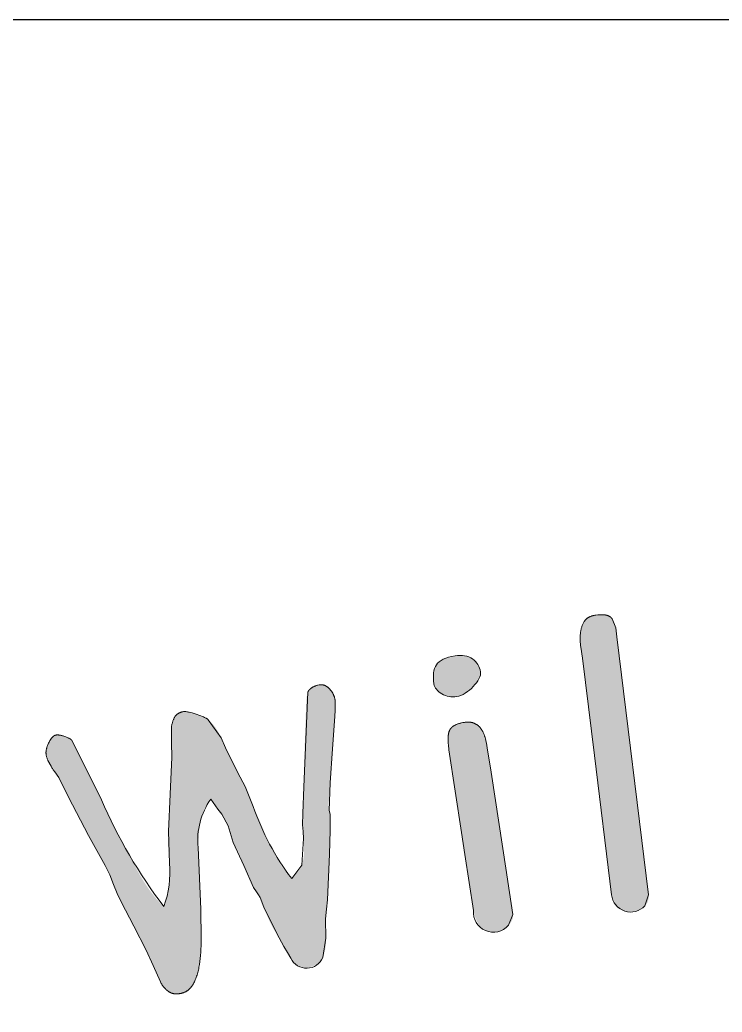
# Model space of a CAD drawing. Header units: millimetres. Extents: x 0 to 118, y 0 to 92.
# Drawn here: x 29.68 to 47.07, y 67.73 to 92.3 of the extents above; entities that cross this region are included whole.
import ezdxf

# ---------------------------------------------------------------- set-up
doc = ezdxf.new("R2010")
doc.units = ezdxf.units.MM
doc.header["$MEASUREMENT"] = 0
doc.layers.add('Default', color=178, linetype='Continuous', true_color=0x000000)

msp = doc.modelspace()

# ---------------------------------------------------------------- hatches: boundary and pattern name
at = {"layer": 'Default'}
for points in [[(45.156, 70.363), (45.149, 70.356), (45.142, 70.349), (45.135, 70.343), (45.128, 70.337), (45.12, 70.33), (45.113, 70.324), (45.105, 70.319), (45.097, 70.313), (45.088, 70.308), (45.08, 70.302), (45.071, 70.297), (45.062, 70.292), (45.053, 70.288), (45.044, 70.283), (45.035, 70.278), (45.025, 70.274), (45.015, 70.27), (45.006, 70.266), (44.995, 70.262), (44.985, 70.259), (44.975, 70.255), (44.964, 70.252), (44.953, 70.249), (44.942, 70.246), (44.931, 70.243), (44.919, 70.24), (44.896, 70.236), (44.872, 70.232), (44.847, 70.228), (44.822, 70.225), (44.81, 70.224), (44.797, 70.224), (44.785, 70.223), (44.773, 70.223), (44.761, 70.223), (44.749, 70.223), (44.738, 70.223), (44.726, 70.224), (44.715, 70.225), (44.703, 70.226), (44.692, 70.227), (44.681, 70.229), (44.67, 70.23), (44.659, 70.232), (44.649, 70.234), (44.638, 70.237), (44.627, 70.24), (44.617, 70.242), (44.607, 70.245), (44.597, 70.249), (44.586, 70.252), (44.577, 70.256), (44.567, 70.26), (44.557, 70.264), (44.547, 70.269), (44.538, 70.273), (44.528, 70.278), (44.519, 70.283), (44.51, 70.289), (44.501, 70.294), (44.492, 70.3), (44.488, 70.303), (44.483, 70.306), (44.479, 70.31), (44.475, 70.313), (44.471, 70.316), (44.467, 70.32), (44.463, 70.323), (44.459, 70.327), (44.455, 70.33), (44.451, 70.334), (44.443, 70.342), (44.436, 70.35), (44.429, 70.358), (44.422, 70.367), (44.415, 70.376), (44.409, 70.385), (44.403, 70.394), (44.397, 70.404), (44.391, 70.415), (44.385, 70.425), (44.38, 70.436), (44.375, 70.447), (44.37, 70.458), (44.365, 70.47), (44.361, 70.482), (44.357, 70.494), (44.353, 70.507), (44.349, 70.52), (44.345, 70.533), (44.342, 70.547), (44.339, 70.561), (44.336, 70.575), (44.333, 70.59), (44.331, 70.604), (44.327, 70.635), (44.327, 70.635), (43.904, 74.082), (43.904, 74.082), (43.608, 76.494), (43.592, 76.616), (43.568, 76.767), (43.563, 76.809), (43.558, 76.85), (43.555, 76.892), (43.553, 76.934), (43.552, 76.976), (43.552, 77.018), (43.554, 77.061), (43.558, 77.104), (43.56, 77.125), (43.562, 77.146), (43.565, 77.166), (43.569, 77.186), (43.573, 77.206), (43.578, 77.226), (43.583, 77.245), (43.589, 77.264), (43.595, 77.283), (43.602, 77.301), (43.609, 77.319), (43.617, 77.337), (43.625, 77.354), (43.634, 77.371), (43.643, 77.388), (43.653, 77.405), (43.658, 77.413), (43.664, 77.421), (43.669, 77.428), (43.675, 77.436), (43.681, 77.443), (43.688, 77.45), (43.694, 77.457), (43.701, 77.463), (43.708, 77.47), (43.715, 77.476), (43.723, 77.482), (43.731, 77.488), (43.739, 77.493), (43.747, 77.499), (43.755, 77.504), (43.764, 77.509), (43.773, 77.514), (43.782, 77.518), (43.792, 77.522), (43.801, 77.527), (43.811, 77.531), (43.821, 77.534), (43.832, 77.538), (43.842, 77.541), (43.853, 77.544), (43.864, 77.547), (43.876, 77.55), (43.887, 77.552), (43.899, 77.555), (43.911, 77.557), (43.923, 77.558), (43.936, 77.56), (43.985, 77.565), (44.03, 77.569), (44.051, 77.57), (44.071, 77.571), (44.091, 77.571), (44.109, 77.571), (44.127, 77.57), (44.144, 77.569), (44.16, 77.567), (44.167, 77.567), (44.175, 77.566), (44.182, 77.564), (44.189, 77.563), (44.196, 77.562), (44.202, 77.56), (44.208, 77.559), (44.215, 77.557), (44.22, 77.555), (44.226, 77.553), (44.237, 77.549), (44.247, 77.545), (44.257, 77.541), (44.262, 77.538), (44.267, 77.536), (44.271, 77.534), (44.276, 77.531), (44.28, 77.529), (44.284, 77.526), (44.288, 77.524), (44.292, 77.521), (44.296, 77.518), (44.3, 77.516), (44.304, 77.513), (44.307, 77.51), (44.311, 77.507), (44.314, 77.504), (44.317, 77.501), (44.32, 77.498), (44.323, 77.495), (44.326, 77.492), (44.329, 77.489), (44.332, 77.486), (44.334, 77.483), (44.337, 77.479), (44.339, 77.476), (44.341, 77.473), (44.343, 77.469), (44.345, 77.466), (44.35, 77.46), (44.354, 77.454), (44.358, 77.449), (44.362, 77.443), (44.366, 77.437), (44.37, 77.431), (44.374, 77.425), (44.378, 77.419), (44.381, 77.413), (44.385, 77.406), (44.388, 77.4), (44.391, 77.394), (44.394, 77.387), (44.397, 77.38), (44.4, 77.374), (44.403, 77.367), (44.405, 77.36), (44.408, 77.353), (44.413, 77.339), (44.417, 77.324), (44.421, 77.31), (44.425, 77.295), (44.428, 77.279), (44.43, 77.263), (44.433, 77.247), (44.46, 77.021), (44.46, 77.021), (45.243, 70.639), (45.244, 70.628), (45.245, 70.618), (45.246, 70.608), (45.246, 70.598), (45.246, 70.588), (45.246, 70.578), (45.246, 70.568), (45.245, 70.559), (45.244, 70.549), (45.243, 70.54), (45.242, 70.531), (45.24, 70.522), (45.238, 70.513), (45.236, 70.504), (45.234, 70.495), (45.231, 70.486), (45.229, 70.478), (45.225, 70.469), (45.222, 70.461), (45.219, 70.453), (45.215, 70.445), (45.211, 70.437), (45.206, 70.429), (45.202, 70.421), (45.197, 70.413), (45.192, 70.406), (45.187, 70.398), (45.181, 70.391), (45.175, 70.384), (45.169, 70.377), (45.163, 70.369)], [(41.045, 75.984), (41.038, 75.972), (41.031, 75.96), (41.024, 75.948), (41.017, 75.935), (41.009, 75.923), (41.001, 75.911), (40.993, 75.899), (40.984, 75.887), (40.975, 75.875), (40.966, 75.863), (40.947, 75.84), (40.926, 75.816), (40.904, 75.793), (40.882, 75.77), (40.859, 75.748), (40.835, 75.727), (40.81, 75.706), (40.785, 75.686), (40.759, 75.666), (40.733, 75.648), (40.705, 75.629), (40.692, 75.621), (40.678, 75.612), (40.665, 75.605), (40.651, 75.597), (40.638, 75.59), (40.625, 75.584), (40.612, 75.578), (40.599, 75.572), (40.586, 75.567), (40.574, 75.562), (40.561, 75.558), (40.549, 75.554), (40.537, 75.551), (40.524, 75.548), (40.512, 75.545), (40.501, 75.543), (40.488, 75.542), (40.475, 75.54), (40.463, 75.539), (40.451, 75.538), (40.438, 75.537), (40.426, 75.536), (40.414, 75.536), (40.402, 75.536), (40.39, 75.536), (40.377, 75.537), (40.365, 75.538), (40.354, 75.539), (40.342, 75.54), (40.33, 75.542), (40.318, 75.543), (40.306, 75.545), (40.295, 75.548), (40.283, 75.55), (40.272, 75.553), (40.26, 75.556), (40.249, 75.56), (40.237, 75.563), (40.226, 75.567), (40.215, 75.571), (40.203, 75.575), (40.192, 75.58), (40.181, 75.585), (40.17, 75.59), (40.159, 75.595), (40.148, 75.601), (40.137, 75.607), (40.127, 75.613), (40.116, 75.619), (40.106, 75.626), (40.095, 75.632), (40.086, 75.639), (40.076, 75.646), (40.067, 75.652), (40.058, 75.659), (40.049, 75.666), (40.041, 75.673), (40.033, 75.68), (40.025, 75.687), (40.018, 75.695), (40.011, 75.702), (40.004, 75.709), (39.998, 75.717), (39.991, 75.724), (39.985, 75.732), (39.98, 75.74), (39.974, 75.747), (39.969, 75.755), (39.965, 75.763), (39.96, 75.771), (39.956, 75.779), (39.952, 75.788), (39.948, 75.796), (39.945, 75.804), (39.942, 75.813), (39.94, 75.821), (39.937, 75.83), (39.935, 75.838), (39.933, 75.847), (39.932, 75.856), (39.926, 75.894), (39.922, 75.931), (39.919, 75.966), (39.918, 76.001), (39.917, 76.018), (39.917, 76.035), (39.918, 76.051), (39.918, 76.067), (39.919, 76.083), (39.92, 76.098), (39.921, 76.114), (39.923, 76.129), (39.925, 76.143), (39.928, 76.158), (39.93, 76.172), (39.933, 76.186), (39.936, 76.2), (39.94, 76.213), (39.944, 76.226), (39.948, 76.239), (39.952, 76.251), (39.957, 76.264), (39.962, 76.276), (39.968, 76.287), (39.973, 76.299), (39.979, 76.31), (39.986, 76.321), (39.992, 76.332), (39.996, 76.337), (39.999, 76.342), (40.003, 76.347), (40.007, 76.352), (40.01, 76.357), (40.014, 76.362), (40.019, 76.367), (40.023, 76.372), (40.027, 76.377), (40.032, 76.381), (40.036, 76.386), (40.041, 76.391), (40.046, 76.395), (40.051, 76.4), (40.056, 76.404), (40.061, 76.408), (40.072, 76.417), (40.083, 76.425), (40.095, 76.434), (40.108, 76.442), (40.12, 76.449), (40.134, 76.457), (40.147, 76.464), (40.161, 76.471), (40.176, 76.478), (40.191, 76.485), (40.207, 76.491), (40.223, 76.497), (40.24, 76.503), (40.257, 76.509), (40.274, 76.514), (40.293, 76.52), (40.33, 76.53), (40.37, 76.539), (40.411, 76.547), (40.455, 76.554), (40.471, 76.556), (40.487, 76.558), (40.502, 76.56), (40.518, 76.561), (40.534, 76.563), (40.549, 76.563), (40.564, 76.564), (40.579, 76.564), (40.594, 76.564), (40.608, 76.563), (40.623, 76.563), (40.637, 76.562), (40.651, 76.56), (40.665, 76.558), (40.679, 76.556), (40.692, 76.554), (40.706, 76.551), (40.719, 76.549), (40.732, 76.545), (40.745, 76.542), (40.757, 76.538), (40.77, 76.534), (40.782, 76.529), (40.794, 76.524), (40.806, 76.519), (40.818, 76.514), (40.829, 76.508), (40.841, 76.502), (40.852, 76.496), (40.863, 76.489), (40.874, 76.482), (40.885, 76.475), (40.895, 76.467), (40.905, 76.459), (40.915, 76.452), (40.925, 76.443), (40.934, 76.435), (40.943, 76.427), (40.952, 76.419), (40.961, 76.41), (40.969, 76.401), (40.977, 76.392), (40.985, 76.383), (40.992, 76.374), (41, 76.364), (41.007, 76.355), (41.013, 76.345), (41.02, 76.335), (41.026, 76.325), (41.032, 76.315), (41.037, 76.304), (41.043, 76.294), (41.048, 76.283), (41.052, 76.272), (41.057, 76.261), (41.061, 76.25), (41.065, 76.238), (41.069, 76.227), (41.072, 76.215), (41.075, 76.203), (41.078, 76.191), (41.081, 76.179), (41.083, 76.167), (41.085, 76.154), (41.086, 76.15), (41.086, 76.145), (41.087, 76.141), (41.087, 76.136), (41.087, 76.131), (41.087, 76.127), (41.087, 76.122), (41.087, 76.117), (41.086, 76.112), (41.086, 76.107), (41.085, 76.102), (41.085, 76.097), (41.084, 76.092), (41.083, 76.087), (41.082, 76.081), (41.081, 76.076), (41.079, 76.071), (41.078, 76.065), (41.076, 76.06), (41.075, 76.055), (41.071, 76.043), (41.067, 76.032), (41.062, 76.02), (41.057, 76.009), (41.051, 75.997)], [(37.479, 75.052), (37.456, 74.676), (37.361, 73.412), (37.336, 73.071), (37.324, 72.859), (37.324, 72.853), (37.324, 72.847), (37.324, 72.84), (37.325, 72.833), (37.325, 72.825), (37.326, 72.818), (37.327, 72.802), (37.33, 72.785), (37.332, 72.767), (37.336, 72.748), (37.34, 72.728), (37.34, 72.728), (37.36, 72.634), (37.362, 72.554), (37.363, 72.459), (37.361, 72.225), (37.349, 71.641), (37.293, 70.515), (37.293, 70.485), (37.292, 70.455), (37.29, 70.425), (37.288, 70.395), (37.284, 70.365), (37.28, 70.336), (37.275, 70.307), (37.27, 70.278), (37.264, 70.249), (37.259, 70.22), (37.255, 70.19), (37.251, 70.161), (37.249, 70.131), (37.247, 70.101), (37.246, 70.071), (37.246, 70.041), (37.256, 69.559), (37.257, 69.527), (37.257, 69.495), (37.257, 69.463), (37.256, 69.432), (37.254, 69.401), (37.251, 69.37), (37.247, 69.34), (37.243, 69.31), (37.238, 69.28), (37.232, 69.251), (37.225, 69.222), (37.217, 69.194), (37.209, 69.166), (37.2, 69.138), (37.19, 69.111), (37.177, 69.078), (37.174, 69.072), (37.172, 69.067), (37.169, 69.061), (37.166, 69.056), (37.164, 69.05), (37.161, 69.045), (37.158, 69.039), (37.155, 69.034), (37.151, 69.029), (37.148, 69.024), (37.144, 69.018), (37.141, 69.013), (37.137, 69.008), (37.133, 69.003), (37.13, 68.999), (37.126, 68.994), (37.121, 68.989), (37.117, 68.984), (37.113, 68.98), (37.108, 68.975), (37.104, 68.971), (37.099, 68.966), (37.094, 68.962), (37.09, 68.957), (37.085, 68.953), (37.074, 68.945), (37.064, 68.937), (37.052, 68.929), (37.041, 68.921), (37.029, 68.914), (37.016, 68.907), (37.003, 68.9), (36.99, 68.893), (36.976, 68.887), (36.962, 68.88), (36.948, 68.874), (36.933, 68.869), (36.917, 68.863), (36.901, 68.858), (36.885, 68.853), (36.868, 68.848), (36.851, 68.844), (36.833, 68.84), (36.815, 68.836), (36.798, 68.832), (36.789, 68.831), (36.781, 68.83), (36.772, 68.829), (36.764, 68.828), (36.756, 68.827), (36.747, 68.827), (36.739, 68.826), (36.731, 68.826), (36.724, 68.826), (36.716, 68.826), (36.708, 68.826), (36.7, 68.827), (36.693, 68.827), (36.685, 68.828), (36.678, 68.829), (36.67, 68.83), (36.663, 68.832), (36.656, 68.833), (36.649, 68.835), (36.642, 68.837), (36.635, 68.839), (36.628, 68.841), (36.621, 68.844), (36.615, 68.846), (36.608, 68.849), (36.602, 68.852), (36.595, 68.855), (36.589, 68.858), (36.583, 68.861), (36.577, 68.865), (36.57, 68.869), (36.564, 68.873), (36.558, 68.877), (36.552, 68.881), (36.546, 68.885), (36.54, 68.89), (36.534, 68.895), (36.528, 68.899), (36.516, 68.91), (36.504, 68.92), (36.492, 68.932), (36.48, 68.944), (36.468, 68.957), (36.457, 68.97), (36.445, 68.984), (36.434, 68.999), (36.422, 69.014), (36.411, 69.03), (36.399, 69.047), (36.388, 69.064), (36.303, 69.205), (36.258, 69.281), (36.236, 69.319), (36.215, 69.358), (36.196, 69.402), (36.176, 69.445), (36.155, 69.487), (36.134, 69.527), (36.111, 69.566), (36.088, 69.604), (36.064, 69.64), (36.038, 69.675), (36.021, 69.699), (36.005, 69.723), (35.989, 69.747), (35.973, 69.772), (35.959, 69.796), (35.944, 69.821), (35.931, 69.845), (35.918, 69.87), (35.892, 69.921), (35.866, 69.976), (35.841, 70.033), (35.815, 70.093), (35.722, 70.331), (35.63, 70.568), (35.591, 70.633), (35.586, 70.642), (35.581, 70.65), (35.575, 70.659), (35.568, 70.668), (35.554, 70.688), (35.539, 70.708), (35.53, 70.719), (35.522, 70.73), (35.513, 70.743), (35.504, 70.756), (35.486, 70.784), (35.467, 70.815), (35.429, 70.886), (35.393, 70.956), (35.359, 71.026), (35.327, 71.095), (35.298, 71.163), (35.27, 71.23), (35.246, 71.297), (35.223, 71.363), (35.2, 71.43), (35.174, 71.498), (35.146, 71.567), (35.115, 71.637), (35.081, 71.709), (35.044, 71.782), (35.004, 71.857), (34.962, 71.932), (34.96, 71.935), (34.958, 71.938), (34.956, 71.941), (34.954, 71.944), (34.952, 71.948), (34.95, 71.951), (34.948, 71.955), (34.946, 71.959), (34.944, 71.963), (34.942, 71.967), (34.938, 71.976), (34.934, 71.986), (34.93, 71.996), (34.927, 72.007), (34.923, 72.019), (34.919, 72.031), (34.916, 72.044), (34.909, 72.072), (34.873, 72.238), (34.869, 72.255), (34.864, 72.271), (34.86, 72.287), (34.855, 72.303), (34.849, 72.318), (34.844, 72.333), (34.838, 72.347), (34.758, 72.495), (34.68, 72.632), (34.668, 72.645), (34.656, 72.659), (34.644, 72.673), (34.631, 72.689), (34.606, 72.722), (34.58, 72.758), (34.406, 73.002), (34.38, 72.97), (34.355, 72.938), (34.331, 72.905), (34.309, 72.872), (34.288, 72.839), (34.268, 72.805), (34.25, 72.771), (34.241, 72.754), (34.233, 72.736), (34.225, 72.719), (34.217, 72.701), (34.21, 72.684), (34.203, 72.666), (34.196, 72.648), (34.189, 72.63), (34.183, 72.612), (34.178, 72.594), (34.172, 72.576), (34.167, 72.557), (34.163, 72.539), (34.158, 72.52), (34.154, 72.502), (34.15, 72.483), (34.147, 72.464), (34.144, 72.445), (34.133, 72.369), (34.124, 72.292), (34.115, 72.214), (34.109, 72.135), (34.099, 71.974), (34.095, 71.811), (34.121, 71.076), (34.16, 70.282), (34.168, 69.55), (34.166, 69.377), (34.162, 69.294), (34.158, 69.213), (34.152, 69.134), (34.144, 69.057), (34.135, 68.983), (34.125, 68.911), (34.113, 68.841), (34.107, 68.807), (34.099, 68.774), (34.092, 68.742), (34.084, 68.71), (34.075, 68.679), (34.066, 68.649), (34.056, 68.619), (34.046, 68.59), (34.036, 68.562), (34.024, 68.535), (34.013, 68.508), (34.001, 68.482), (33.988, 68.457), (33.975, 68.432), (33.969, 68.42), (33.962, 68.409), (33.955, 68.397), (33.947, 68.386), (33.94, 68.375), (33.932, 68.365), (33.925, 68.355), (33.917, 68.345), (33.908, 68.335), (33.9, 68.326), (33.891, 68.317), (33.883, 68.308), (33.874, 68.3), (33.865, 68.292), (33.856, 68.284), (33.846, 68.276), (33.836, 68.269), (33.827, 68.262), (33.817, 68.256), (33.806, 68.249), (33.796, 68.243), (33.786, 68.237), (33.775, 68.232), (33.764, 68.227), (33.753, 68.222), (33.742, 68.217), (33.73, 68.213), (33.718, 68.209), (33.707, 68.206), (33.695, 68.202), (33.682, 68.199), (33.67, 68.196), (33.647, 68.192), (33.636, 68.19), (33.624, 68.188), (33.613, 68.187), (33.602, 68.186), (33.592, 68.185), (33.581, 68.184), (33.57, 68.184), (33.56, 68.183), (33.55, 68.183), (33.54, 68.184), (33.53, 68.184), (33.52, 68.185), (33.51, 68.186), (33.501, 68.187), (33.492, 68.188), (33.482, 68.19), (33.473, 68.192), (33.464, 68.194), (33.455, 68.196), (33.447, 68.199), (33.438, 68.201), (33.43, 68.204), (33.422, 68.208), (33.414, 68.211), (33.406, 68.215), (33.398, 68.219), (33.39, 68.223), (33.383, 68.227), (33.375, 68.232), (33.368, 68.237), (33.354, 68.247), (33.347, 68.252), (33.34, 68.258), (33.326, 68.269), (33.312, 68.282), (33.298, 68.295), (33.285, 68.308), (33.271, 68.322), (33.258, 68.337), (33.245, 68.353), (33.232, 68.369), (33.219, 68.386), (33.207, 68.403), (33.194, 68.422), (33.182, 68.44), (33.17, 68.46), (33.158, 68.48), (33.133, 68.527), (33.109, 68.575), (33.085, 68.625), (33.063, 68.676), (33.041, 68.727), (33.02, 68.78), (32.999, 68.834), (32.979, 68.889), (32.96, 68.943), (32.94, 68.996), (32.919, 69.046), (32.898, 69.093), (32.876, 69.139), (32.854, 69.183), (32.832, 69.224), (32.809, 69.263), (32.652, 69.554), (32.5, 69.859), (32.346, 70.166), (32.188, 70.466), (32.174, 70.491), (32.16, 70.515), (32.147, 70.541), (32.134, 70.566), (32.122, 70.592), (32.111, 70.618), (32.1, 70.645), (32.089, 70.672), (32.046, 70.78), (32, 70.891), (31.907, 71.129), (31.896, 71.157), (31.884, 71.186), (31.871, 71.214), (31.857, 71.243), (31.842, 71.272), (31.826, 71.302), (31.809, 71.331), (31.791, 71.361), (31.682, 71.541), (31.578, 71.725), (31.478, 71.911), (31.383, 72.101), (31.191, 72.484), (30.983, 72.867), (30.937, 72.95), (30.893, 73.033), (30.852, 73.118), (30.814, 73.205), (30.776, 73.291), (30.735, 73.376), (30.691, 73.46), (30.645, 73.542), (30.593, 73.614), (30.543, 73.68), (30.53, 73.696), (30.518, 73.712), (30.506, 73.729), (30.495, 73.746), (30.484, 73.764), (30.473, 73.782), (30.462, 73.801), (30.452, 73.82), (30.376, 73.965), (30.372, 73.973), (30.365, 73.989), (30.359, 74.004), (30.353, 74.021), (30.347, 74.037), (30.342, 74.054), (30.338, 74.071), (30.334, 74.089), (30.332, 74.097), (30.331, 74.105), (30.33, 74.113), (30.329, 74.122), (30.328, 74.13), (30.328, 74.139), (30.327, 74.147), (30.327, 74.156), (30.327, 74.165), (30.328, 74.174), (30.328, 74.183), (30.329, 74.192), (30.33, 74.201), (30.331, 74.211), (30.333, 74.22), (30.335, 74.229), (30.337, 74.239), (30.339, 74.249), (30.341, 74.259), (30.344, 74.268), (30.346, 74.278), (30.349, 74.289), (30.356, 74.309), (30.364, 74.33), (30.372, 74.351), (30.381, 74.373), (30.391, 74.395), (30.402, 74.416), (30.413, 74.436), (30.424, 74.455), (30.435, 74.473), (30.44, 74.482), (30.445, 74.49), (30.451, 74.498), (30.456, 74.505), (30.462, 74.512), (30.468, 74.519), (30.473, 74.526), (30.479, 74.532), (30.484, 74.538), (30.49, 74.544), (30.496, 74.549), (30.501, 74.554), (30.507, 74.559), (30.51, 74.561), (30.513, 74.564), (30.515, 74.566), (30.518, 74.568), (30.521, 74.57), (30.524, 74.572), (30.527, 74.573), (30.53, 74.575), (30.533, 74.577), (30.535, 74.578), (30.538, 74.58), (30.541, 74.581), (30.544, 74.583), (30.547, 74.584), (30.55, 74.585), (30.553, 74.586), (30.556, 74.587), (30.559, 74.588), (30.562, 74.589), (30.564, 74.59), (30.567, 74.591), (30.57, 74.591), (30.575, 74.592), (30.579, 74.593), (30.584, 74.594), (30.589, 74.594), (30.594, 74.594), (30.599, 74.595), (30.605, 74.595), (30.61, 74.595), (30.616, 74.595), (30.621, 74.594), (30.627, 74.594), (30.633, 74.594), (30.646, 74.592), (30.659, 74.59), (30.673, 74.588), (30.687, 74.585), (30.702, 74.582), (30.718, 74.578), (30.734, 74.573), (30.751, 74.569), (30.786, 74.557), (30.82, 74.545), (30.851, 74.533), (30.865, 74.527), (30.879, 74.521), (30.891, 74.516), (30.903, 74.51), (30.913, 74.504), (30.923, 74.499), (30.928, 74.496), (30.932, 74.493), (30.936, 74.49), (30.94, 74.488), (30.944, 74.485), (30.947, 74.482), (30.951, 74.48), (30.954, 74.477), (30.955, 74.476), (30.957, 74.474), (30.958, 74.473), (30.959, 74.472), (30.96, 74.47), (30.962, 74.469), (30.963, 74.468), (30.964, 74.466), (31.013, 74.38), (31.065, 74.286), (31.176, 74.071), (31.698, 72.988), (31.991, 72.382), (32.291, 71.794), (32.596, 71.225), (32.674, 71.089), (32.752, 70.96), (32.831, 70.839), (32.871, 70.781), (32.911, 70.726), (32.952, 70.672), (32.993, 70.619), (33.033, 70.569), (33.074, 70.521), (33.116, 70.474), (33.157, 70.429), (33.199, 70.386), (33.241, 70.346), (33.271, 70.439), (33.298, 70.528), (33.321, 70.612), (33.341, 70.692), (33.357, 70.768), (33.364, 70.804), (33.37, 70.84), (33.375, 70.874), (33.379, 70.907), (33.382, 70.939), (33.385, 70.969), (33.391, 71.088), (33.392, 71.146), (33.392, 71.202), (33.391, 71.257), (33.389, 71.311), (33.386, 71.364), (33.382, 71.416), (33.366, 71.617), (33.353, 71.813), (33.351, 71.862), (33.35, 71.91), (33.35, 71.959), (33.35, 72.008), (33.352, 72.058), (33.355, 72.107), (33.358, 72.157), (33.362, 72.207), (33.379, 72.437), (33.39, 72.667), (33.398, 72.897), (33.401, 73.127), (33.403, 73.356), (33.411, 73.586), (33.422, 73.816), (33.439, 74.046), (33.442, 74.087), (33.444, 74.129), (33.445, 74.172), (33.444, 74.216), (33.443, 74.261), (33.44, 74.306), (33.437, 74.353), (33.432, 74.4), (33.427, 74.448), (33.423, 74.495), (33.421, 74.543), (33.421, 74.59), (33.421, 74.638), (33.423, 74.685), (33.426, 74.732), (33.431, 74.779), (33.438, 74.819), (33.442, 74.839), (33.446, 74.857), (33.451, 74.876), (33.455, 74.893), (33.46, 74.91), (33.466, 74.927), (33.471, 74.943), (33.477, 74.959), (33.483, 74.974), (33.489, 74.989), (33.495, 75.003), (33.502, 75.016), (33.509, 75.029), (33.516, 75.042), (33.52, 75.048), (33.524, 75.054), (33.528, 75.06), (33.533, 75.065), (33.537, 75.071), (33.542, 75.076), (33.547, 75.082), (33.552, 75.087), (33.557, 75.092), (33.562, 75.097), (33.568, 75.101), (33.574, 75.106), (33.58, 75.111), (33.586, 75.115), (33.592, 75.119), (33.599, 75.123), (33.605, 75.127), (33.612, 75.131), (33.619, 75.135), (33.626, 75.139), (33.634, 75.142), (33.642, 75.146), (33.649, 75.149), (33.657, 75.152), (33.665, 75.155), (33.674, 75.158), (33.682, 75.16), (33.691, 75.163), (33.7, 75.166), (33.709, 75.168), (33.718, 75.17), (33.728, 75.172), (33.73, 75.173), (33.732, 75.173), (33.735, 75.173), (33.737, 75.174), (33.74, 75.174), (33.743, 75.174), (33.746, 75.174), (33.749, 75.174), (33.755, 75.174), (33.762, 75.174), (33.769, 75.174), (33.776, 75.173), (33.784, 75.172), (33.793, 75.172), (33.811, 75.169), (33.831, 75.166), (33.852, 75.162), (33.875, 75.157), (33.897, 75.152), (33.944, 75.14), (33.992, 75.126), (34.041, 75.11), (34.137, 75.075), (34.227, 75.039), (34.248, 75.03), (34.267, 75.021), (34.284, 75.012), (34.292, 75.008), (34.3, 75.004), (34.307, 75), (34.314, 74.996), (34.32, 74.992), (34.326, 74.988), (34.331, 74.984), (34.334, 74.982), (34.336, 74.98), (34.339, 74.978), (34.341, 74.976), (34.343, 74.974), (34.374, 74.945), (34.402, 74.918), (34.429, 74.89), (34.454, 74.863), (34.477, 74.836), (34.499, 74.809), (34.509, 74.796), (34.519, 74.782), (34.529, 74.769), (34.538, 74.756), (34.555, 74.729), (34.572, 74.701), (34.588, 74.673), (34.604, 74.644), (34.619, 74.615), (34.633, 74.585), (34.647, 74.555), (34.66, 74.524), (34.69, 74.463), (34.72, 74.401), (34.747, 74.338), (34.774, 74.273), (34.83, 74.14), (34.893, 73.999), (34.937, 73.911), (34.982, 73.824), (35.028, 73.74), (35.075, 73.658), (35.123, 73.575), (35.169, 73.491), (35.214, 73.405), (35.257, 73.317), (35.459, 72.827), (35.727, 72.192), (35.8, 72.031), (35.875, 71.871), (35.952, 71.714), (36.032, 71.559), (36.074, 71.483), (36.095, 71.447), (36.117, 71.411), (36.139, 71.376), (36.162, 71.341), (36.185, 71.308), (36.208, 71.275), (36.232, 71.243), (36.257, 71.211), (36.281, 71.181), (36.307, 71.151), (36.332, 71.122), (36.358, 71.093), (36.385, 71.066), (36.411, 71.039), (36.579, 71.228), (36.587, 71.236), (36.594, 71.245), (36.6, 71.253), (36.607, 71.262), (36.613, 71.271), (36.618, 71.28), (36.624, 71.289), (36.629, 71.298), (36.634, 71.307), (36.638, 71.316), (36.643, 71.325), (36.646, 71.335), (36.65, 71.344), (36.653, 71.354), (36.656, 71.363), (36.659, 71.373), (36.666, 71.391), (36.672, 71.41), (36.678, 71.429), (36.683, 71.448), (36.688, 71.467), (36.692, 71.486), (36.697, 71.506), (36.7, 71.525), (36.703, 71.545), (36.706, 71.565), (36.709, 71.586), (36.711, 71.606), (36.712, 71.627), (36.713, 71.648), (36.714, 71.669), (36.714, 71.691), (36.712, 71.861), (36.704, 72.031), (36.691, 72.206), (36.681, 72.369), (36.677, 72.405), (36.675, 72.44), (36.673, 72.476), (36.673, 72.511), (36.673, 72.546), (36.675, 72.581), (36.679, 72.616), (36.683, 72.651), (36.688, 72.705), (36.692, 72.767), (36.699, 72.916), (36.709, 73.311), (36.731, 74.276), (36.768, 75.365), (36.773, 75.438), (36.779, 75.501), (36.782, 75.529), (36.785, 75.554), (36.789, 75.576), (36.792, 75.596), (36.794, 75.606), (36.796, 75.614), (36.798, 75.622), (36.8, 75.629), (36.802, 75.635), (36.803, 75.638), (36.804, 75.641), (36.805, 75.644), (36.806, 75.647), (36.807, 75.649), (36.808, 75.651), (36.81, 75.655), (36.812, 75.659), (36.814, 75.664), (36.816, 75.668), (36.818, 75.672), (36.821, 75.676), (36.823, 75.679), (36.825, 75.683), (36.828, 75.687), (36.83, 75.691), (36.833, 75.695), (36.836, 75.698), (36.838, 75.702), (36.841, 75.706), (36.844, 75.709), (36.847, 75.713), (36.85, 75.716), (36.854, 75.72), (36.857, 75.723), (36.86, 75.727), (36.864, 75.73), (36.867, 75.733), (36.871, 75.736), (36.875, 75.74), (36.882, 75.746), (36.89, 75.752), (36.898, 75.758), (36.907, 75.764), (36.916, 75.769), (36.925, 75.775), (36.935, 75.78), (36.945, 75.785), (36.955, 75.79), (36.965, 75.795), (36.976, 75.799), (36.987, 75.804), (36.999, 75.808), (37.011, 75.812), (37.023, 75.816), (37.035, 75.819), (37.048, 75.823), (37.061, 75.826), (37.088, 75.833), (37.096, 75.834), (37.104, 75.835), (37.112, 75.836), (37.12, 75.837), (37.128, 75.838), (37.136, 75.838), (37.144, 75.838), (37.152, 75.838), (37.16, 75.837), (37.167, 75.836), (37.175, 75.835), (37.183, 75.834), (37.191, 75.832), (37.198, 75.83), (37.206, 75.828), (37.214, 75.825), (37.221, 75.823), (37.229, 75.82), (37.236, 75.816), (37.244, 75.813), (37.251, 75.809), (37.259, 75.805), (37.266, 75.801), (37.274, 75.796), (37.281, 75.791), (37.289, 75.786), (37.296, 75.781), (37.303, 75.775), (37.311, 75.769), (37.318, 75.763), (37.325, 75.756), (37.332, 75.75), (37.339, 75.743), (37.346, 75.736), (37.353, 75.728), (37.36, 75.721), (37.366, 75.714), (37.373, 75.706), (37.379, 75.699), (37.385, 75.691), (37.391, 75.683), (37.396, 75.675), (37.402, 75.667), (37.407, 75.659), (37.413, 75.651), (37.418, 75.643), (37.423, 75.634), (37.427, 75.626), (37.432, 75.617), (37.436, 75.608), (37.441, 75.599), (37.445, 75.59), (37.449, 75.581), (37.453, 75.572), (37.456, 75.563), (37.46, 75.554), (37.463, 75.544), (37.466, 75.535), (37.469, 75.525), (37.472, 75.515), (37.477, 75.495), (37.482, 75.475), (37.483, 75.47), (37.484, 75.465), (37.485, 75.459), (37.485, 75.453), (37.486, 75.439), (37.487, 75.422), (37.489, 75.383), (37.489, 75.334), (37.486, 75.211)], [(41.775, 69.882), (41.759, 69.865), (41.751, 69.857), (41.742, 69.85), (41.734, 69.842), (41.725, 69.835), (41.717, 69.828), (41.708, 69.821), (41.699, 69.814), (41.69, 69.808), (41.681, 69.802), (41.672, 69.796), (41.663, 69.79), (41.654, 69.784), (41.645, 69.779), (41.636, 69.774), (41.627, 69.769), (41.617, 69.764), (41.608, 69.76), (41.598, 69.755), (41.589, 69.751), (41.579, 69.748), (41.569, 69.744), (41.56, 69.741), (41.55, 69.737), (41.54, 69.734), (41.53, 69.732), (41.52, 69.729), (41.51, 69.727), (41.499, 69.725), (41.489, 69.723), (41.479, 69.721), (41.464, 69.719), (41.448, 69.717), (41.433, 69.716), (41.419, 69.715), (41.404, 69.714), (41.39, 69.714), (41.375, 69.714), (41.362, 69.714), (41.348, 69.715), (41.334, 69.716), (41.321, 69.718), (41.308, 69.719), (41.295, 69.722), (41.282, 69.724), (41.27, 69.728), (41.258, 69.731), (41.246, 69.735), (41.234, 69.739), (41.222, 69.744), (41.211, 69.749), (41.206, 69.751), (41.2, 69.754), (41.195, 69.757), (41.189, 69.76), (41.184, 69.763), (41.178, 69.766), (41.173, 69.769), (41.168, 69.772), (41.163, 69.775), (41.158, 69.779), (41.148, 69.786), (41.138, 69.794), (41.128, 69.802), (41.119, 69.81), (41.109, 69.819), (41.1, 69.828), (41.092, 69.837), (41.083, 69.847), (41.075, 69.857), (41.066, 69.867), (41.058, 69.878), (41.051, 69.888), (41.043, 69.899), (41.036, 69.91), (41.028, 69.921), (41.021, 69.932), (41.014, 69.944), (41.008, 69.956), (41.001, 69.968), (40.995, 69.98), (40.989, 69.993), (40.983, 70.005), (40.978, 70.018), (40.972, 70.031), (40.967, 70.044), (40.962, 70.058), (40.957, 70.072), (40.948, 70.1), (40.939, 70.128), (40.931, 70.158), (40.924, 70.189), (40.918, 70.22), (40.913, 70.252), (40.913, 70.252), (40.7, 71.637), (40.7, 71.637), (40.617, 72.181), (40.617, 72.181), (40.302, 74.229), (40.297, 74.27), (40.292, 74.309), (40.288, 74.347), (40.285, 74.383), (40.282, 74.418), (40.281, 74.452), (40.281, 74.484), (40.281, 74.515), (40.283, 74.544), (40.284, 74.558), (40.285, 74.572), (40.287, 74.586), (40.289, 74.599), (40.291, 74.611), (40.293, 74.624), (40.296, 74.636), (40.298, 74.647), (40.301, 74.659), (40.304, 74.67), (40.308, 74.68), (40.312, 74.691), (40.315, 74.7), (40.32, 74.71), (40.322, 74.715), (40.324, 74.719), (40.326, 74.724), (40.329, 74.728), (40.332, 74.733), (40.334, 74.737), (40.337, 74.741), (40.34, 74.746), (40.343, 74.75), (40.346, 74.754), (40.35, 74.758), (40.353, 74.762), (40.357, 74.766), (40.36, 74.77), (40.364, 74.774), (40.368, 74.778), (40.372, 74.782), (40.376, 74.786), (40.38, 74.79), (40.384, 74.793), (40.389, 74.797), (40.393, 74.801), (40.398, 74.804), (40.403, 74.808), (40.407, 74.811), (40.412, 74.814), (40.423, 74.821), (40.433, 74.827), (40.445, 74.834), (40.456, 74.84), (40.468, 74.845), (40.481, 74.851), (40.494, 74.856), (40.507, 74.862), (40.521, 74.867), (40.535, 74.871), (40.55, 74.876), (40.565, 74.88), (40.581, 74.884), (40.597, 74.888), (40.613, 74.892), (40.647, 74.899), (40.684, 74.905), (40.703, 74.908), (40.721, 74.91), (40.739, 74.911), (40.757, 74.912), (40.775, 74.913), (40.792, 74.912), (40.8, 74.912), (40.809, 74.912), (40.817, 74.911), (40.825, 74.91), (40.833, 74.909), (40.841, 74.908), (40.849, 74.907), (40.856, 74.906), (40.864, 74.904), (40.872, 74.902), (40.879, 74.901), (40.886, 74.899), (40.894, 74.897), (40.901, 74.894), (40.908, 74.892), (40.915, 74.89), (40.922, 74.887), (40.929, 74.884), (40.935, 74.881), (40.942, 74.878), (40.955, 74.872), (40.967, 74.865), (40.98, 74.857), (40.992, 74.85), (40.998, 74.846), (41.003, 74.842), (41.009, 74.838), (41.015, 74.833), (41.02, 74.829), (41.026, 74.825), (41.031, 74.82), (41.036, 74.815), (41.042, 74.811), (41.047, 74.806), (41.052, 74.801), (41.057, 74.796), (41.066, 74.786), (41.076, 74.775), (41.085, 74.764), (41.094, 74.752), (41.102, 74.741), (41.11, 74.728), (41.118, 74.716), (41.126, 74.703), (41.133, 74.69), (41.14, 74.677), (41.147, 74.664), (41.153, 74.651), (41.16, 74.637), (41.166, 74.623), (41.172, 74.609), (41.177, 74.595), (41.182, 74.581), (41.187, 74.566), (41.192, 74.552), (41.197, 74.537), (41.201, 74.522), (41.205, 74.507), (41.219, 74.446), (41.232, 74.388), (41.243, 74.332), (41.252, 74.278), (41.252, 74.278), (41.345, 73.674), (41.345, 73.674), (41.726, 71.188), (41.726, 71.188), (41.761, 70.964), (41.761, 70.964), (41.886, 70.147), (41.887, 70.143), (41.887, 70.139), (41.888, 70.135), (41.888, 70.131), (41.888, 70.127), (41.888, 70.122), (41.889, 70.118), (41.889, 70.114), (41.889, 70.11), (41.889, 70.106), (41.888, 70.102), (41.888, 70.098), (41.888, 70.094), (41.888, 70.09), (41.887, 70.086), (41.887, 70.081), (41.885, 70.073), (41.884, 70.065), (41.882, 70.057), (41.88, 70.049), (41.877, 70.04), (41.875, 70.032), (41.872, 70.024), (41.868, 70.015), (41.865, 70.007), (41.861, 69.999), (41.857, 69.991), (41.852, 69.982), (41.847, 69.974), (41.842, 69.966), (41.837, 69.957), (41.831, 69.949), (41.825, 69.94), (41.819, 69.932), (41.813, 69.924), (41.806, 69.915), (41.799, 69.907), (41.791, 69.899), (41.783, 69.89)]]:
    msp.add_hatch(color=256, dxfattribs=at).paths.add_polyline_path(points, flags=0)

# ---------------------------------------------------------------- linework, layer by layer
msp.add_lwpolyline([(0, 0), (117.9, 0), (117.9, 92.3), (0, 92.3)], close=True, dxfattribs=at)
at = {"layer": 'Default', "color": 178, "lineweight": 0, "true_color": 0x000000}
for points in [[(45.156, 70.363, -0.638694), (44.327, 70.635), (43.904, 74.082), (43.608, 76.494), (43.568, 76.767), (43.563, 76.809), (43.558, 76.85), (43.555, 76.892), (43.553, 76.934), (43.552, 76.976), (43.552, 77.018), (43.554, 77.061), (43.558, 77.104), (43.56, 77.125), (43.562, 77.146), (43.565, 77.166), (43.569, 77.186), (43.573, 77.206), (43.578, 77.226), (43.583, 77.245), (43.589, 77.264), (43.595, 77.283), (43.602, 77.301), (43.609, 77.319), (43.617, 77.337), (43.625, 77.354), (43.634, 77.371), (43.643, 77.388), (43.653, 77.405), (43.658, 77.413), (43.664, 77.421), (43.669, 77.428), (43.675, 77.436), (43.681, 77.443), (43.688, 77.45), (43.694, 77.457), (43.701, 77.463), (43.708, 77.47), (43.715, 77.476), (43.723, 77.482), (43.731, 77.488), (43.739, 77.493), (43.747, 77.499), (43.755, 77.504), (43.764, 77.509), (43.773, 77.514), (43.782, 77.518), (43.792, 77.522), (43.801, 77.527), (43.811, 77.531), (43.821, 77.534), (43.832, 77.538), (43.842, 77.541), (43.853, 77.544), (43.864, 77.547), (43.876, 77.55), (43.887, 77.552), (43.899, 77.555), (43.911, 77.557), (43.923, 77.558), (43.936, 77.56), (43.985, 77.565), (44.03, 77.569), (44.051, 77.57), (44.071, 77.571), (44.091, 77.571), (44.109, 77.571), (44.127, 77.57), (44.144, 77.569), (44.16, 77.567), (44.167, 77.567), (44.175, 77.566), (44.182, 77.564), (44.189, 77.563), (44.196, 77.562), (44.202, 77.56), (44.208, 77.559), (44.215, 77.557), (44.22, 77.555), (44.226, 77.553), (44.237, 77.549), (44.247, 77.545), (44.257, 77.541), (44.262, 77.538), (44.267, 77.536), (44.271, 77.534), (44.276, 77.531), (44.28, 77.529), (44.284, 77.526), (44.288, 77.524), (44.292, 77.521), (44.296, 77.518), (44.3, 77.516), (44.304, 77.513), (44.307, 77.51), (44.311, 77.507), (44.314, 77.504), (44.317, 77.501), (44.32, 77.498), (44.323, 77.495), (44.326, 77.492), (44.329, 77.489), (44.332, 77.486), (44.334, 77.483), (44.337, 77.479), (44.339, 77.476), (44.341, 77.473), (44.343, 77.469), (44.345, 77.466), (44.433, 77.247), (44.46, 77.021), (45.243, 70.639)], [(37.479, 75.052), (37.422, 74.251), (37.361, 73.412), (37.34, 72.728), (37.36, 72.634), (37.361, 72.225), (37.349, 71.641), (37.293, 70.515), (37.27, 70.278), (37.246, 70.041), (37.256, 69.559), (37.179, 69.084, -0.646177), (36.388, 69.064), (36.303, 69.205), (36.215, 69.358), (36.038, 69.675), (35.722, 70.331), (35.63, 70.568), (35.591, 70.633), (35.539, 70.708), (35.467, 70.815), (35.223, 71.363), (34.962, 71.932), (34.838, 72.347), (34.68, 72.632), (34.58, 72.758), (34.406, 73.002, 0.182899), (34.095, 71.811), (34.16, 70.282), (34.168, 69.55), (34.166, 69.377), (34.162, 69.294), (34.158, 69.213), (34.152, 69.134), (34.144, 69.057), (34.135, 68.983), (34.125, 68.911), (34.113, 68.841), (34.107, 68.807), (34.099, 68.774), (34.092, 68.742), (34.084, 68.71), (34.075, 68.679), (34.066, 68.649), (34.056, 68.619), (34.046, 68.59), (34.036, 68.562), (34.024, 68.535), (34.013, 68.508), (34.001, 68.482), (33.988, 68.457), (33.975, 68.432), (33.969, 68.42), (33.962, 68.409), (33.955, 68.397), (33.947, 68.386), (33.94, 68.375), (33.932, 68.365), (33.925, 68.355), (33.917, 68.345), (33.908, 68.335), (33.9, 68.326), (33.891, 68.317), (33.883, 68.308), (33.874, 68.3), (33.865, 68.292), (33.856, 68.284), (33.846, 68.276), (33.836, 68.269), (33.827, 68.262), (33.817, 68.256), (33.806, 68.249), (33.796, 68.243), (33.786, 68.237), (33.775, 68.232), (33.764, 68.227), (33.753, 68.222), (33.742, 68.217), (33.73, 68.213), (33.718, 68.209), (33.707, 68.206), (33.695, 68.202), (33.682, 68.199), (33.67, 68.196), (33.647, 68.192), (33.636, 68.19), (33.624, 68.188), (33.613, 68.187), (33.602, 68.186), (33.592, 68.185), (33.581, 68.184), (33.57, 68.184), (33.56, 68.183), (33.55, 68.183), (33.54, 68.184), (33.53, 68.184), (33.52, 68.185), (33.51, 68.186), (33.501, 68.187), (33.492, 68.188), (33.482, 68.19), (33.473, 68.192), (33.464, 68.194), (33.455, 68.196), (33.447, 68.199), (33.438, 68.201), (33.43, 68.204), (33.422, 68.208), (33.414, 68.211), (33.406, 68.215), (33.398, 68.219), (33.39, 68.223), (33.383, 68.227), (33.375, 68.232), (33.368, 68.237), (33.354, 68.247), (33.347, 68.252), (33.34, 68.258), (33.326, 68.269), (33.312, 68.282), (33.298, 68.295), (33.285, 68.308), (33.271, 68.322), (33.258, 68.337), (33.245, 68.353), (33.232, 68.369), (33.219, 68.386), (33.207, 68.403), (33.194, 68.422), (33.182, 68.44), (33.17, 68.46), (33.158, 68.48), (32.979, 68.889), (32.809, 69.263), (32.5, 69.859), (32.188, 70.466), (32.089, 70.672), (32, 70.891), (31.907, 71.129), (31.791, 71.361), (31.383, 72.101), (30.983, 72.867), (30.814, 73.205), (30.645, 73.542), (30.543, 73.68), (30.53, 73.696), (30.518, 73.712), (30.506, 73.729), (30.495, 73.746), (30.484, 73.764), (30.473, 73.782), (30.462, 73.801), (30.452, 73.82), (30.376, 73.965), (30.372, 73.973), (30.365, 73.989), (30.359, 74.004), (30.353, 74.021), (30.347, 74.037), (30.342, 74.054), (30.338, 74.071), (30.334, 74.089), (30.332, 74.097), (30.331, 74.105), (30.33, 74.113), (30.329, 74.122), (30.328, 74.13), (30.328, 74.139), (30.327, 74.147), (30.327, 74.156), (30.327, 74.165), (30.328, 74.174), (30.328, 74.183), (30.329, 74.192), (30.33, 74.201), (30.331, 74.211), (30.333, 74.22), (30.335, 74.229), (30.337, 74.239), (30.339, 74.249), (30.341, 74.259), (30.344, 74.268), (30.346, 74.278), (30.349, 74.289), (30.356, 74.309), (30.364, 74.33), (30.372, 74.351), (30.381, 74.373), (30.391, 74.395), (30.402, 74.416), (30.413, 74.436), (30.424, 74.455), (30.435, 74.473), (30.44, 74.482), (30.445, 74.49), (30.451, 74.498), (30.456, 74.505), (30.462, 74.512), (30.468, 74.519), (30.473, 74.526), (30.479, 74.532), (30.484, 74.538), (30.49, 74.544), (30.496, 74.549), (30.501, 74.554), (30.507, 74.559), (30.51, 74.561), (30.513, 74.564), (30.515, 74.566), (30.518, 74.568), (30.521, 74.57), (30.524, 74.572), (30.527, 74.573), (30.53, 74.575), (30.533, 74.577), (30.535, 74.578), (30.538, 74.58), (30.541, 74.581), (30.544, 74.583), (30.547, 74.584), (30.55, 74.585), (30.553, 74.586), (30.556, 74.587), (30.559, 74.588), (30.562, 74.589), (30.564, 74.59), (30.567, 74.591), (30.57, 74.591), (30.575, 74.592), (30.579, 74.593), (30.584, 74.594), (30.589, 74.594), (30.594, 74.594), (30.599, 74.595), (30.605, 74.595), (30.61, 74.595), (30.616, 74.595), (30.621, 74.594), (30.627, 74.594), (30.633, 74.594), (30.646, 74.592), (30.659, 74.59), (30.673, 74.588), (30.687, 74.585), (30.702, 74.582), (30.718, 74.578), (30.734, 74.573), (30.751, 74.569), (30.786, 74.557), (30.82, 74.545), (30.851, 74.533), (30.865, 74.527), (30.879, 74.521), (30.891, 74.516), (30.903, 74.51), (30.913, 74.504), (30.923, 74.499), (30.928, 74.496), (30.932, 74.493), (30.936, 74.49), (30.94, 74.488), (30.944, 74.485), (30.947, 74.482), (30.951, 74.48), (30.954, 74.477), (30.955, 74.476), (30.957, 74.474), (30.958, 74.473), (30.959, 74.472), (30.96, 74.47), (30.962, 74.469), (30.963, 74.468), (30.964, 74.466), (31.698, 72.988, 0.059775), (33.241, 70.346, 0.116467), (33.382, 71.416), (33.362, 72.207), (33.401, 73.127), (33.439, 74.046), (33.432, 74.4), (33.431, 74.779), (33.438, 74.819), (33.442, 74.839), (33.446, 74.857), (33.451, 74.876), (33.455, 74.893), (33.46, 74.91), (33.466, 74.927), (33.471, 74.943), (33.477, 74.959), (33.483, 74.974), (33.489, 74.989), (33.495, 75.003), (33.502, 75.016), (33.509, 75.029), (33.516, 75.042), (33.52, 75.048), (33.524, 75.054), (33.528, 75.06), (33.533, 75.065), (33.537, 75.071), (33.542, 75.076), (33.547, 75.082), (33.552, 75.087), (33.557, 75.092), (33.562, 75.097), (33.568, 75.101), (33.574, 75.106), (33.58, 75.111), (33.586, 75.115), (33.592, 75.119), (33.599, 75.123), (33.605, 75.127), (33.612, 75.131), (33.619, 75.135), (33.626, 75.139), (33.634, 75.142), (33.642, 75.146), (33.649, 75.149), (33.657, 75.152), (33.665, 75.155), (33.674, 75.158), (33.682, 75.16), (33.691, 75.163), (33.7, 75.166), (33.709, 75.168), (33.718, 75.17), (33.728, 75.172), (33.73, 75.173), (33.732, 75.173), (33.735, 75.173), (33.737, 75.174), (33.74, 75.174), (33.743, 75.174), (33.746, 75.174), (33.749, 75.174), (33.755, 75.174), (33.762, 75.174), (33.769, 75.174), (33.776, 75.173), (33.784, 75.172), (33.793, 75.172), (33.811, 75.169), (33.831, 75.166), (33.852, 75.162), (33.875, 75.157), (33.897, 75.152), (33.944, 75.14), (33.992, 75.126), (34.041, 75.11), (34.137, 75.075), (34.227, 75.039), (34.248, 75.03), (34.267, 75.021), (34.284, 75.012), (34.292, 75.008), (34.3, 75.004), (34.307, 75), (34.314, 74.996), (34.32, 74.992), (34.326, 74.988), (34.331, 74.984), (34.334, 74.982), (34.336, 74.98), (34.339, 74.978), (34.341, 74.976), (34.343, 74.974), (34.345, 74.972), (34.66, 74.524), (34.774, 74.273), (35.075, 73.658), (35.257, 73.317), (35.459, 72.827, 0.081482), (36.411, 71.039), (36.659, 71.373), (36.704, 72.031), (36.691, 72.206), (36.681, 72.369), (36.683, 72.651), (36.709, 73.311), (36.808, 75.651), (36.81, 75.655), (36.812, 75.659), (36.814, 75.664), (36.816, 75.668), (36.818, 75.672), (36.821, 75.676), (36.823, 75.679), (36.825, 75.683), (36.828, 75.687), (36.83, 75.691), (36.833, 75.695), (36.836, 75.698), (36.838, 75.702), (36.841, 75.706), (36.844, 75.709), (36.847, 75.713), (36.85, 75.716), (36.854, 75.72), (36.857, 75.723), (36.86, 75.727), (36.864, 75.73), (36.867, 75.733), (36.871, 75.736), (36.875, 75.74), (36.882, 75.746), (36.89, 75.752), (36.898, 75.758), (36.907, 75.764), (36.916, 75.769), (36.925, 75.775), (36.935, 75.78), (36.945, 75.785), (36.955, 75.79), (36.965, 75.795), (36.976, 75.799), (36.987, 75.804), (36.999, 75.808), (37.011, 75.812), (37.023, 75.816), (37.035, 75.819), (37.048, 75.823), (37.061, 75.826), (37.088, 75.833), (37.096, 75.834), (37.104, 75.835), (37.112, 75.836), (37.12, 75.837), (37.128, 75.838), (37.136, 75.838), (37.144, 75.838), (37.152, 75.838), (37.16, 75.837), (37.167, 75.836), (37.175, 75.835), (37.183, 75.834), (37.191, 75.832), (37.198, 75.83), (37.206, 75.828), (37.214, 75.825), (37.221, 75.823), (37.229, 75.82), (37.236, 75.816), (37.244, 75.813), (37.251, 75.809), (37.259, 75.805), (37.266, 75.801), (37.274, 75.796), (37.281, 75.791), (37.289, 75.786), (37.296, 75.781), (37.303, 75.775), (37.311, 75.769), (37.318, 75.763), (37.325, 75.756), (37.332, 75.75), (37.339, 75.743), (37.346, 75.736), (37.353, 75.728), (37.36, 75.721), (37.366, 75.714), (37.373, 75.706), (37.379, 75.699), (37.385, 75.691), (37.391, 75.683), (37.396, 75.675), (37.402, 75.667), (37.407, 75.659), (37.413, 75.651), (37.418, 75.643), (37.423, 75.634), (37.427, 75.626), (37.432, 75.617), (37.436, 75.608), (37.441, 75.599), (37.445, 75.59), (37.449, 75.581), (37.453, 75.572), (37.456, 75.563), (37.46, 75.554), (37.463, 75.544), (37.466, 75.535), (37.469, 75.525), (37.472, 75.515), (37.477, 75.495), (37.482, 75.475), (37.483, 75.47), (37.484, 75.465), (37.485, 75.459), (37.485, 75.453), (37.486, 75.439), (37.487, 75.422), (37.489, 75.383), (37.489, 75.334), (37.486, 75.211)], [(41.775, 69.882, -0.73633), (40.913, 70.252), (40.7, 71.637), (40.617, 72.181), (40.302, 74.229), (40.297, 74.27), (40.292, 74.309), (40.288, 74.347), (40.285, 74.383), (40.282, 74.418), (40.281, 74.452), (40.281, 74.484), (40.281, 74.515), (40.283, 74.544), (40.284, 74.558), (40.285, 74.572), (40.287, 74.586), (40.289, 74.599), (40.291, 74.611), (40.293, 74.624), (40.296, 74.636), (40.298, 74.647), (40.301, 74.659), (40.304, 74.67), (40.308, 74.68), (40.312, 74.691), (40.315, 74.7), (40.32, 74.71), (40.322, 74.715), (40.324, 74.719), (40.326, 74.724), (40.329, 74.728), (40.332, 74.733), (40.334, 74.737), (40.337, 74.741), (40.34, 74.746), (40.343, 74.75), (40.346, 74.754), (40.35, 74.758), (40.353, 74.762), (40.357, 74.766), (40.36, 74.77), (40.364, 74.774), (40.368, 74.778), (40.372, 74.782), (40.376, 74.786), (40.38, 74.79), (40.384, 74.793), (40.389, 74.797), (40.393, 74.801), (40.398, 74.804), (40.403, 74.808), (40.407, 74.811), (40.412, 74.814), (40.423, 74.821), (40.433, 74.827), (40.445, 74.834), (40.456, 74.84), (40.468, 74.845), (40.481, 74.851), (40.494, 74.856), (40.507, 74.862), (40.521, 74.867), (40.535, 74.871), (40.55, 74.876), (40.565, 74.88), (40.581, 74.884), (40.597, 74.888), (40.613, 74.892), (40.647, 74.899), (40.684, 74.905), (40.703, 74.908), (40.721, 74.91), (40.739, 74.911), (40.757, 74.912), (40.775, 74.913), (40.792, 74.912), (40.8, 74.912), (40.809, 74.912), (40.817, 74.911), (40.825, 74.91), (40.833, 74.909), (40.841, 74.908), (40.849, 74.907), (40.856, 74.906), (40.864, 74.904), (40.872, 74.902), (40.879, 74.901), (40.886, 74.899), (40.894, 74.897), (40.901, 74.894), (40.908, 74.892), (40.915, 74.89), (40.922, 74.887), (40.929, 74.884), (40.935, 74.881), (40.942, 74.878), (40.955, 74.872), (40.967, 74.865), (40.98, 74.857), (40.992, 74.85), (40.998, 74.846), (41.003, 74.842), (41.009, 74.838), (41.015, 74.833), (41.02, 74.829), (41.026, 74.825), (41.031, 74.82), (41.036, 74.815), (41.042, 74.811), (41.047, 74.806), (41.052, 74.801), (41.057, 74.796), (41.066, 74.786), (41.076, 74.775), (41.085, 74.764), (41.094, 74.752), (41.102, 74.741), (41.11, 74.728), (41.118, 74.716), (41.126, 74.703), (41.133, 74.69), (41.14, 74.677), (41.147, 74.664), (41.153, 74.651), (41.16, 74.637), (41.166, 74.623), (41.172, 74.609), (41.177, 74.595), (41.182, 74.581), (41.187, 74.566), (41.192, 74.552), (41.197, 74.537), (41.201, 74.522), (41.205, 74.507), (41.219, 74.446), (41.232, 74.388), (41.243, 74.332), (41.252, 74.278), (41.345, 73.674), (41.726, 71.188), (41.761, 70.964), (41.886, 70.147)]]:
    msp.add_lwpolyline(points, format="xyb", close=True, dxfattribs=at)
msp.add_open_spline([(41.045, 75.984), (41.01, 75.918), (40.964, 75.855), (40.904, 75.793), (40.845, 75.732), (40.779, 75.677), (40.705, 75.629), (40.632, 75.582), (40.564, 75.553), (40.501, 75.543), (40.366, 75.523), (40.242, 75.546), (40.127, 75.613), (40.011, 75.68), (39.946, 75.761), (39.932, 75.856), (39.9, 76.061), (39.92, 76.219), (39.992, 76.332), (40.064, 76.443), (40.218, 76.518), (40.455, 76.554), (40.628, 76.581), (40.771, 76.554), (40.885, 76.475), (40.998, 76.395), (41.065, 76.288), (41.085, 76.154), (41.093, 76.107), (41.079, 76.05), (41.045, 75.984)], degree=3, knots=[0, 0, 0, 0, 1, 1, 1, 2, 2, 2, 3, 3, 3, 4, 4, 4, 5, 5, 5, 6, 6, 6, 7, 7, 7, 8, 8, 8, 9, 9, 9, 10, 10, 10, 10], dxfattribs=at)

doc.saveas('drawing.dxf')
